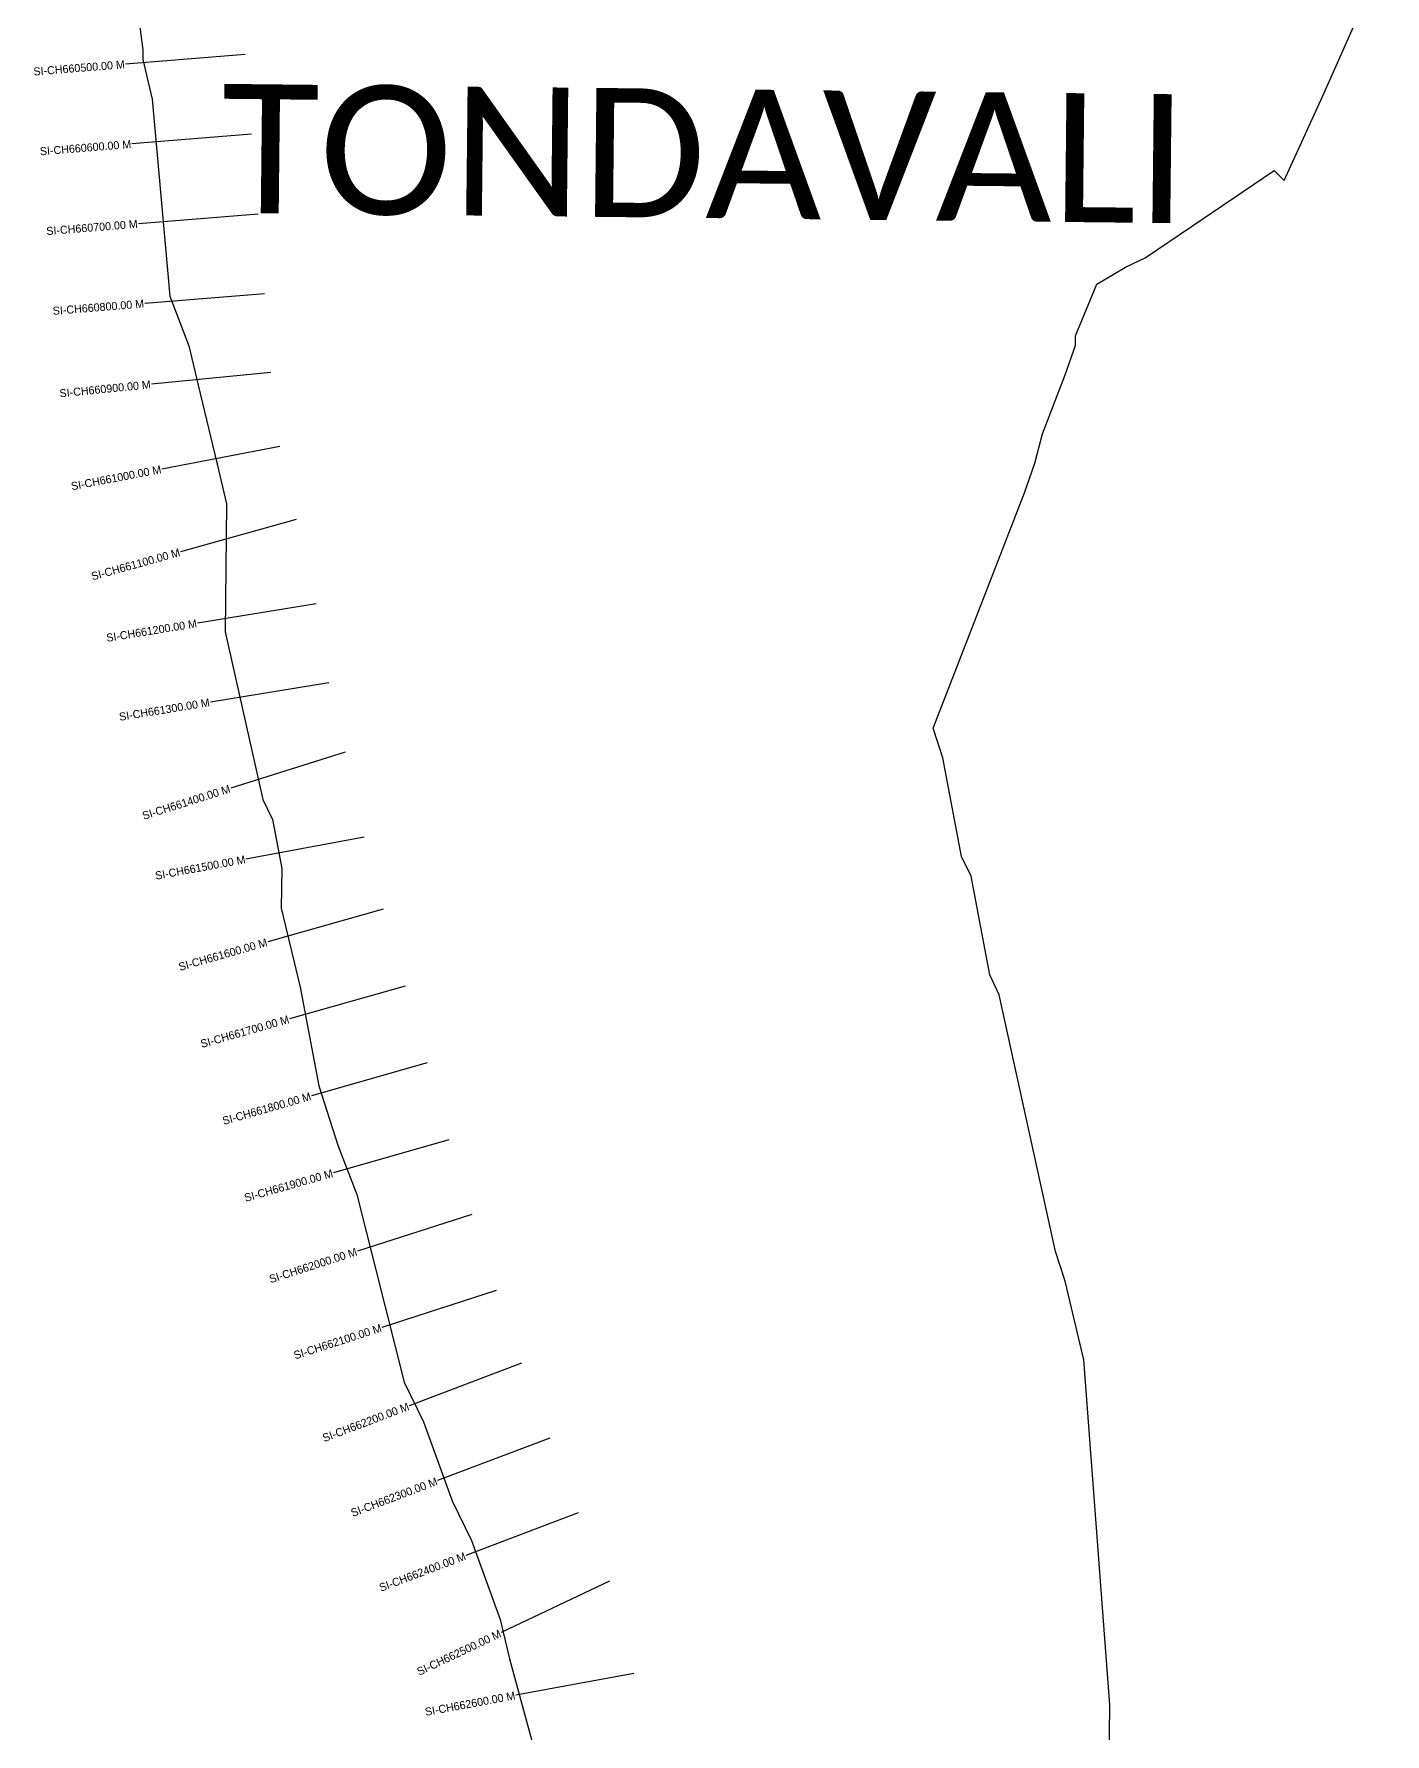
# Model space of a CAD drawing. Header units: metres. Extents: x 333778 to 336107, y 1779248 to 1787327.
# Drawn here: x 334306 to 335994, y 1783075 to 1785200 of the extents above; entities that cross this region are included whole.
import ezdxf
from ezdxf.enums import TextEntityAlignment as Align

# ---------------------------------------------------------------- set-up
doc = ezdxf.new("R2010")
doc.units = ezdxf.units.M
for name, color, linetype in [('CS', 134, 'Continuous'), ('CSMark', 6, 'Continuous'), ('VILLAGE BOUNDRY', 10, 'Continuous'), ('VILLAGE NAME', 250, 'Continuous')]:
    doc.layers.add(name, color=color, linetype=linetype)

msp = doc.modelspace()

# ---------------------------------------------------------------- linework, layer by layer
at = {"layer": 'CS'}
for p, q in [((334569.5, 1785174), (334419.9, 1785161.9)), ((334577.5, 1785074.3), (334428, 1785062.3)), ((334585.6, 1784974.7), (334436, 1784962.6)), ((334593.6, 1784875), (334444.1, 1784862.9)), ((334601.7, 1784776.7), (334452.4, 1784761.9)), ((334612.7, 1784684.2), (334465.4, 1784656)), ((334633.2, 1784592.7), (334488.7, 1784552.5)), ((334658, 1784487.5), (334510, 1784463.4)), ((334674.1, 1784388.8), (334526, 1784364.7)), ((334694.4, 1784302.2), (334551.4, 1784257)), ((334718, 1784195.7), (334570.5, 1784168.5)), ((334741.9, 1784106), (334597.6, 1784065)), ((334769.3, 1784009.8), (334625, 1783968.8)), ((334796.7, 1783913.7), (334652.4, 1783872.6)), ((334824, 1783817.5), (334679.8, 1783776.4)), ((334852.6, 1783724.3), (334709.8, 1783678.4)), ((334883.2, 1783629.1), (334740.4, 1783583.2)), ((334914.9, 1783538.3), (334774.6, 1783485.2)), ((334950.3, 1783444.8), (334810, 1783391.7)), ((334985.7, 1783351.3), (334845.4, 1783298.2)), ((335024.8, 1783265.9), (334889.3, 1783201.6)), ((335055.3, 1783150.6), (334907.8, 1783123.4))]:
    msp.add_line(p, q, dxfattribs=at)
at = {"layer": 'VILLAGE BOUNDRY', "flags": 128}
for points in [[(335648.3, 1782963.5), (335649.9, 1783111.2), (335617.7, 1783542.4), (335594.2, 1783641.1), (335582.3, 1783678.2), (335511.9, 1783999), (335499.9, 1784023.7), (335476.6, 1784147), (335464.6, 1784171.8), (335441.3, 1784295.2), (335429.4, 1784332.2), (335543.4, 1784626.4), (335556.1, 1784663.2), (335565.7, 1784700), (335594.2, 1784773.5), (335606.9, 1784810.3), (335607.1, 1784822.6), (335633.7, 1784887.1), (335669.6, 1784908.1), (335694.3, 1784920.1), (335752, 1784959.1), (335855.5, 1785029.2), (335867.7, 1785016.7), (335916.1, 1785122.4), (335993.9, 1785298.4)], [(334430.3, 1785266.3), (334441.7, 1785180), (334441.5, 1785167.7), (334453.3, 1785118.3), (334475.2, 1784871.9), (334499.1, 1784810.1), (334510.9, 1784760.8), (334534.5, 1784662), (334546.2, 1784612.6), (334544.5, 1784452.6), (334591.4, 1784242.9), (334603.5, 1784218.1), (334615.1, 1784156.5), (334614.6, 1784107.2), (334638.1, 1784008.5), (334649.7, 1783946.8), (334661.4, 1783885.2), (334685.2, 1783811.1), (334709.1, 1783749.2), (334768.1, 1783514.7), (334792.2, 1783465.2), (334828, 1783366.4), (334852.1, 1783316.9), (334888, 1783218), (334899.7, 1783168.7), (334970.7, 1782909.4)]]:
    msp.add_lwpolyline(points, dxfattribs=at)

# ---------------------------------------------------------------- texts
at = {"layer": 'CSMark'}
for s, rotation, p in [('SI-CH660500.00 M', 4.6176, (334419, 1785161.9)), ('SI-CH660600.00 M', 4.6176, (334427, 1785062.2)), ('SI-CH660700.00 M', 4.6176, (334435.1, 1784962.5)), ('SI-CH660800.00 M', 4.6176, (334443.1, 1784862.8)), ('SI-CH660900.00 M', 5.6853, (334451.4, 1784761.8)), ('SI-CH661000.00 M', 10.8567, (334464.4, 1784655.8)), ('SI-CH661100.00 M', 15.5402, (334487.7, 1784552.2)), ('SI-CH661200.00 M', 9.2409, (334509, 1784463.2)), ('SI-CH661300.00 M', 9.2409, (334525, 1784364.5)), ('SI-CH661400.00 M', 17.5419, (334550.4, 1784256.7)), ('SI-CH661500.00 M', 10.4577, (334569.6, 1784168.3)), ('SI-CH661600.00 M', 15.8864, (334596.7, 1784064.7)), ('SI-CH661700.00 M', 15.8864, (334624, 1783968.5)), ('SI-CH661800.00 M', 15.8864, (334651.4, 1783872.3)), ('SI-CH661900.00 M', 15.8864, (334678.8, 1783776.1)), ('SI-CH662000.00 M', 17.8467, (334708.8, 1783678.1)), ('SI-CH662100.00 M', 17.8467, (334739.5, 1783582.9)), ('SI-CH662200.00 M', 20.7321, (334773.7, 1783484.9)), ('SI-CH662300.00 M', 20.7321, (334809.1, 1783391.3)), ('SI-CH662400.00 M', 20.7321, (334844.5, 1783297.8)), ('SI-CH662500.00 M', 25.3851, (334888.4, 1783201.2)), ('SI-CH662600.00 M', 10.4624, (334906.8, 1783123.2))]:
    msp.add_text(s, height=10, rotation=rotation, dxfattribs=at).set_placement(p, align=Align.MIDDLE_RIGHT)
at = {"layer": 'VILLAGE NAME', "insert": (334540.7, 1785137.4), "char_height": 161.109, "attachment_point": 1, "rotation": 359.3742}
msp.add_mtext_dynamic_manual_height_columns('{\\fCalibri|b0|i0|c0|p34;TONDAVALI}', width=1589.786, gutter_width=805.5, heights=[0], dxfattribs=at)

doc.saveas('drawing.dxf')
